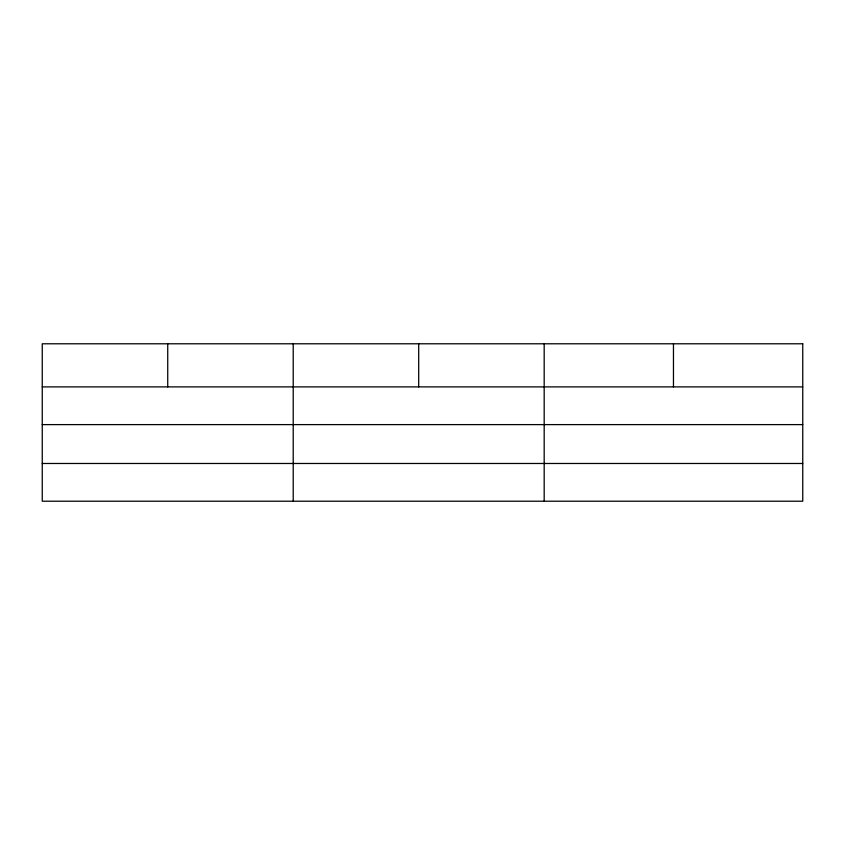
<?xml version="1.0" encoding="UTF-8"?>
<svg xmlns="http://www.w3.org/2000/svg" width="845" height="845" viewBox="0 0 845 845"><rect width="100%" height="100%" fill="white"/><g stroke="black" fill="none" stroke-linecap="round" stroke-linejoin="round"><path stroke-width="1.27" d="M42.25 386.894L802.75 386.894M42.25 424.612L802.75 424.612M42.25 463.482L802.75 463.482M673.465 343.788L673.465 386.894M544.18 343.788L544.18 501.212M418.697 343.788L418.697 386.894M293.215 343.788L293.215 501.212M167.732 343.788L167.732 386.894M802.75 343.788L42.25 343.788L42.25 501.212L802.75 501.212L802.75 343.788"/></g></svg>
